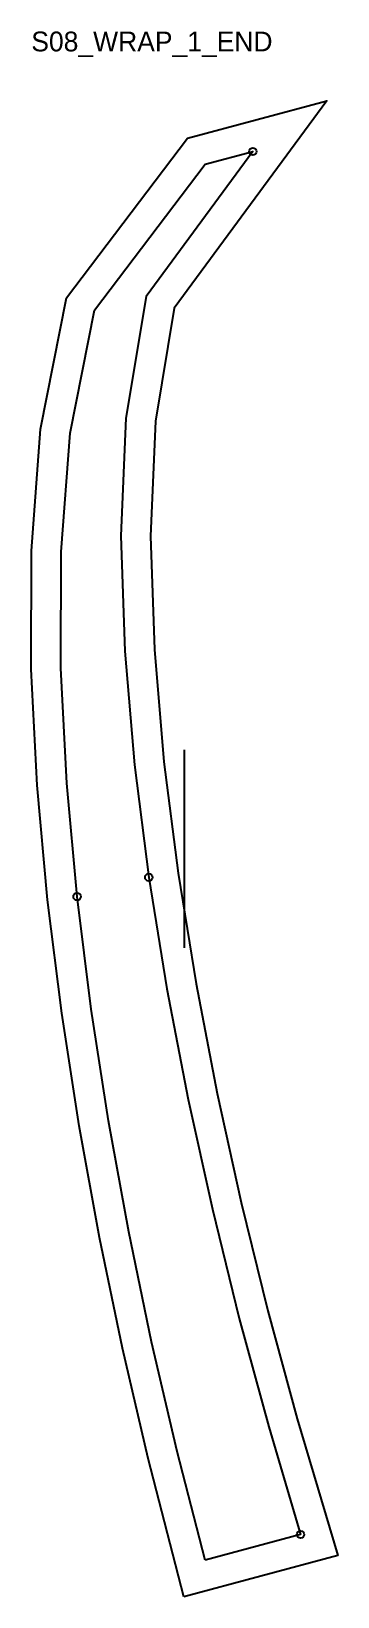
# Model space of a CAD drawing. Header units: millimetres. Extents: x -70 to 54, y -15 to 618.
import ezdxf

# ---------------------------------------------------------------- set-up
doc = ezdxf.new("R2010")
doc.units = ezdxf.units.MM
for name, color, linetype in [('CUT', 1, 'Continuous'), ('GRAIN', 3, 'Continuous'), ('ID', 7, 'Continuous'), ('NOTCH', 2, 'Continuous'), ('SEAM', 5, 'Continuous')]:
    doc.layers.add(name, color=color, linetype=linetype)

msp = doc.modelspace()

# ---------------------------------------------------------------- linework, layer by layer
at = {"layer": 'CUT'}
msp.add_lwpolyline([(-8.61, -14.74), (-22.94, 41.14), (-33.29, 85.67), (-42.61, 130.48), (-50.85, 175.6), (-57.9, 221.07), (-63.64, 266.94), (-67.86, 313.28), (-70.21, 360.23), (-70.12, 408.02), (-66.46, 457.16), (-55.92, 510.25), (-7.08, 574.74), (49.26, 589.87), (-12.4, 506.02), (-20.05, 460.35), (-21.97, 413.99), (-20.47, 368.14), (-16.58, 322.74), (-10.86, 277.72), (-3.62, 233.04), (4.93, 188.67), (14.66, 144.58), (25.46, 100.76), (37.29, 57.2), (53.63, 1.97), (-8.61, -14.74)], close=True, dxfattribs=at)
at = {"layer": 'GRAIN'}
msp.add_line((-8.29, 247.57), (-8.29, 327.57), dxfattribs=at)
at = {"layer": 'NOTCH'}
for centre in [(19.32, 569.41), (-22.74, 276.01), (-51.71, 268.23), (38.63, 10.37)]:
    msp.add_circle(centre, 1.5, dxfattribs=at)
at = {"layer": 'SEAM'}
msp.add_lwpolyline([(0, 0), (-11.28, 43.99), (-21.57, 88.25), (-30.83, 132.78), (-39.01, 177.6), (-46.02, 222.74), (-51.71, 268.23), (-55.88, 314.13), (-58.21, 360.52), (-58.13, 407.56), (-54.55, 455.54), (-44.69, 505.21), (0, 564.22), (19.32, 569.41), (-23.76, 510.82), (-32.01, 461.59), (-33.98, 414.04), (-32.45, 367.44), (-28.52, 321.47), (-22.74, 276.01), (-15.43, 230.95), (-6.82, 186.24), (2.97, 141.85), (13.84, 97.75), (25.74, 53.93), (38.63, 10.37)], close=True, dxfattribs=at)

# ---------------------------------------------------------------- texts
at = {"layer": 'ID'}
msp.add_text('S08_WRAP_1_END', height=8, dxfattribs=at).set_placement((-70.21, 609.87))

doc.saveas('drawing.dxf')
